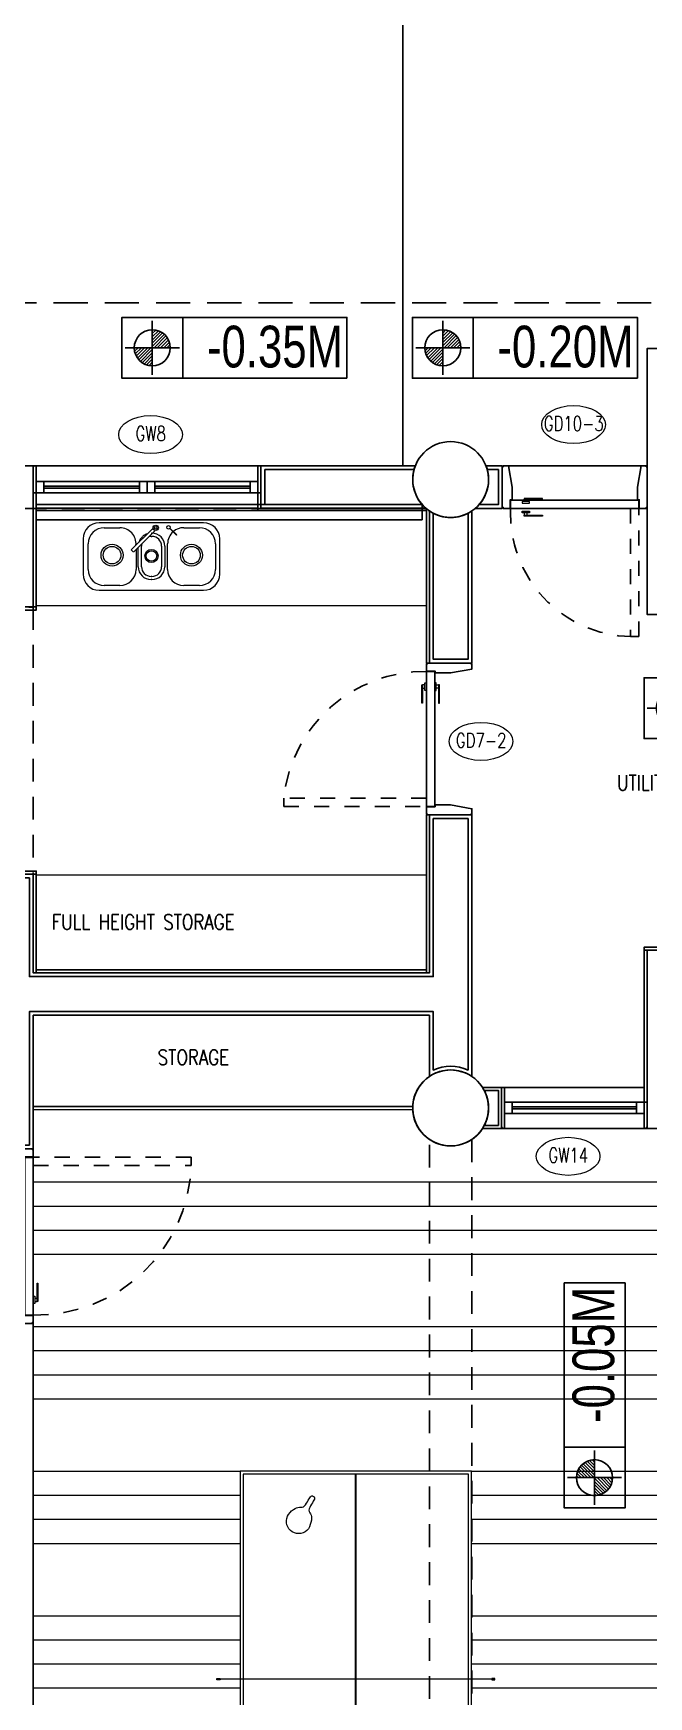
# Model space of a CAD drawing. Header units: metres. Extents: x 42 to 199, y -121 to 268.
# Drawn here: x 113.89 to 117.94, y -62.41 to -51.45 of the extents above; entities that cross this region are included whole.
import ezdxf
from ezdxf.enums import TextEntityAlignment as Align

# ---------------------------------------------------------------- set-up
doc = ezdxf.new("R2010")
doc.units = ezdxf.units.M
doc.header["$LTSCALE"] = 0.3
doc.linetypes.add('HIDDEN', pattern=[0.375, 0.25, -0.125])
doc.layers.get('0').update_dxf_attribs({"color": 8})
for name, color, linetype in [('A-Anno-Symb 1', 8, 'Continuous'), ('A-Cols', 8, 'Continuous'), ('A-DWV', 8, 'Continuous'), ('A-ELEVATION 3', 8, 'Continuous'), ('A-flooring', 8, 'Continuous'), ('A-Glass', 8, 'Continuous'), ('A-Hidden-Above', 8, 'HIDDEN'), ('A-TEXT ARCHITECURAL', 8, 'Continuous'), ('A-Wall-Full', 8, 'Continuous'), ('A-Wall-Plst', 8, 'Continuous')]:
    doc.layers.add(name, color=color, linetype=linetype)
for name, color, linetype, lineweight in [('A-DOOR TAGS', 8, 'Continuous', 9), ('A-Furniture', 8, 'Continuous', 0), ('A-Hatch', 8, 'Continuous', 9), ('DA HOUSE ARCH LAYOUT', 8, 'Continuous', 9), ('ELEVATION 3', 8, 'Continuous', 13)]:
    doc.layers.add(name, color=color, linetype=linetype, lineweight=lineweight)
doc.styles.add('ROMANS', font='romans.shx', dxfattribs={"width": 0.8, "height": 0.5})
doc.styles.add('RomanS-Narrow', font='romans.shx', dxfattribs={"width": 0.75})
doc.styles.get("Standard").update_dxf_attribs({"font": 'arial.ttf'})

# ---------------------------------------------------------------- blocks, each defined once
blk = doc.blocks.new('A$C75D948CF')
at = {"color": 4, "lineweight": 5}
for p, q in [((900, 504), (120, 504)), ((588, 504), (120, 504)), ((0, 384), (0, 120)), ((158, 467), (275, 467)), ((523, 464), (359, 301)), ((538, 447), (375, 284)), ((508, 426), (514, 426)), ((508, 402), (514, 402)), ((649, 460), (651, 462)), ((698, 411), (649, 460)), ((651, 462), (700, 413)), ((700, 413), (698, 411)), ((751, 467), (868, 467)), ((1020, 120), (1020, 384)), ((38, 155), (38, 347)), ((360, 302), (374, 287)), ((395, 304), (395, 155)), ((412, 176), (412, 320)), ((436, 176), (436, 330)), ((586, 330), (586, 176)), ((610, 330), (610, 176)), ((631, 155), (631, 347)), ((988, 347), (988, 155)), ((275, 35), (158, 35)), ((514, 104), (508, 104)), ((514, 80), (508, 80)), ((868, 35), (751, 35)), ((120, 0), (900, 0))]:
    blk.add_line(p, q, dxfattribs=at)
for centre, radius in [((542, 466), 19.8), ((542, 466), 9.89), ((638, 470), 13.2), ((216, 262), 82.2), ((216, 262), 65.8), ((510, 256), 49.3), ((510, 256), 39.5), ((809, 262), 82.2), ((809, 262), 65.8)]:
    blk.add_circle(centre, radius, dxfattribs=at)
for centre, radius, start, end in [((120, 384), 120, 90, 180), ((900, 384), 120, 0, 90), ((158, 347), 120, 90, 180), ((275, 347), 120, 355.0698, 90), ((508, 330), 96, 131.6387, 163.2175), ((508, 330), 96, 106.6921, 130.0606), ((508, 330), 72, 90, 103.2665), ((514, 330), 96, 0, 90), ((514, 330), 72, 0, 90), ((751, 347), 120, 131.6387, 180), ((751, 347), 120, 90, 130.0606), ((868, 347), 120, 0, 90), ((508, 330), 72, 166.6435, 180), ((158, 155), 120, 180, 270), ((275, 155), 120, 270, 0), ((508, 176), 96, 180, 270), ((508, 176), 72, 180, 270), ((514, 176), 96, 270, 360), ((514, 176), 72, 270, 0), ((751, 155), 120, 180, 270), ((868, 155), 120, 270, 360), ((120, 120), 120, 180, 270), ((900, 120), 120, 270, 0)]:
    blk.add_arc(centre, radius, start, end, dxfattribs=at)
blk = doc.blocks.new('Lvl')
h = blk.add_hatch()
h.set_pattern_fill('ANSI31', color=256, scale=0.1, style=0)
h.set_pattern_definition([(45, (380.198235, 215.844595), (-0.00883883476, 0.00883883476), [])])
h.paths.add_polyline_path([(0, 0.1), (0, 0), (0.1, 0, 0.414214)])
h.paths.add_polyline_path([(0, 0), (-0.1, 0, 0.414214), (0, -0.1)])
for p, q in [((0, 0.15), (0, -0.15)), ((-0.15, 0), (0.15, 0))]:
    blk.add_line(p, q)
blk.add_circle((0, 0), 0.1)
blk = doc.blocks.new('Level legend')
at = {"color": 8}
blk.add_line((0.513, 0.414), (0.513, 0.029), dxfattribs=at)
blk.add_lwpolyline([(1.553, 0.029), (0.128, 0.029), (0.128, 0.414), (1.553, 0.414)], close=True, dxfattribs=at)
at = {"color": 1, "xscale": 1.141501531389003, "yscale": 1.141501531389003, "zscale": 1.141501531389003}
blk.add_blockref('Lvl', (0.32, 0.222), dxfattribs=at)
blk.add_attdef('+48.00', text='', height=0.267).set_placement((1.07, 0.235), align=Align.MIDDLE_CENTER)
blk = doc.blocks.new('FK_R_BLR_FINAL FLOOR PLANS_24.09.2020$0$Door Legend-flat-46')
at = {"color": 8, "linetype": 'ByBlock'}
blk.add_ellipse((-0.002, 0.106), major_axis=(0.21, 0), ratio=0.597277, start_param=-3.141592653589793, end_param=3.141592653589793, dxfattribs=at)
blk = doc.blocks.new('*U111')
at = {"color": 8}
for points in [[(3.992, -0.025), (4.042, -0.025), (4.042, 0.05), (3.992, 0.05)], [(4.042, 0.05), (4.042, -0.025), (4.862, -0.025), (4.862, 0.05)], [(4.912, -0.025), (4.862, -0.025), (4.862, 0.05), (4.912, 0.05)]]:
    blk.add_lwpolyline(points, close=True, dxfattribs=at)
at = {"layer": 'A-Glass', "color": 8}
blk.add_lwpolyline([(4.042, 0.019), (4.042, 0.005), (4.862, 0.005), (4.862, 0.019)], close=True, dxfattribs=at)
blk = doc.blocks.new('*U114')
at = {"color": 8}
for points in [[(1.883, -0.025), (1.933, -0.025), (1.933, 0.05), (1.883, 0.05)], [(1.933, 0.05), (1.933, -0.025), (2.563, -0.025), (2.563, 0.05)], [(2.613, -0.025), (2.563, -0.025), (2.563, 0.05), (2.613, 0.05)]]:
    blk.add_lwpolyline(points, close=True, dxfattribs=at)
at = {"layer": 'A-Glass', "color": 8}
blk.add_lwpolyline([(1.933, 0.019), (1.933, 0.005), (2.563, 0.005), (2.563, 0.019)], close=True, dxfattribs=at)
blk = doc.blocks.new('TT TABLE')
at = {"ltscale": 0.25}
blk.add_wipeout([(141.606, -57.447), (141.606, -57.455), (141.626, -57.455), (141.626, -57.451), (141.759, -57.451), (141.759, -58.822), (143.284, -58.822), (143.284, -57.451), (143.416, -57.451), (143.416, -57.455), (143.436, -57.455), (143.436, -57.447), (143.416, -57.447), (143.416, -57.451), (143.284, -57.451), (143.284, -56.079), (141.759, -56.079), (141.759, -57.451), (141.626, -57.451), (141.626, -57.447)], dxfattribs=at).dxf.layer = 'A-ELEVATION 3'
for points in [[(143.284, -58.822), (143.284, -56.079), (141.759, -56.079), (141.759, -58.822)], [(143.264, -58.802), (143.264, -56.099), (141.779, -56.099), (141.779, -58.802)]]:
    blk.add_lwpolyline(points, close=True)
for points in [[(142.52, -56.099), (142.52, -58.802)], [(142.523, -56.099), (142.523, -58.802)], [(141.626, -57.447), (141.606, -57.447), (141.606, -57.455), (141.626, -57.455), (141.626, -57.447)], [(141.606, -57.451), (143.436, -57.451)], [(143.416, -57.447), (143.436, -57.447), (143.436, -57.455), (143.416, -57.455), (143.416, -57.447)]]:
    blk.add_lwpolyline(points)
for points in [[(142.651, -56.56, -0.386408), (142.628, -56.455), (142.637, -56.443, -0.11855), (142.684, -56.407, -0.157666), (142.72, -56.403, 0.297479), (142.752, -56.39, -0.00736), (142.781, -56.352, 0.016405), (142.79, -56.34, -0.45052), (142.809, -56.338, -0.45052), (142.814, -56.357, 0.016405), (142.806, -56.37, -0.00736), (142.779, -56.409, 0.297479), (142.777, -56.444, -0.157666), (142.785, -56.479, -0.11855), (142.766, -56.535), (142.758, -56.548, -0.386408)], [(142.94, -58.422, -0.386408), (142.971, -58.525), (142.964, -58.537, -0.11855), (142.92, -58.577, -0.157666), (142.884, -58.584, 0.297479), (142.853, -58.6, -0.00736), (142.828, -58.64, 0.016405), (142.82, -58.653, -0.45052), (142.801, -58.656, -0.45052), (142.794, -58.638, 0.016405), (142.802, -58.624, -0.00736), (142.825, -58.583, 0.297479), (142.824, -58.548, -0.157666), (142.813, -58.514, -0.11855), (142.827, -58.456), (142.834, -58.443, -0.386408)]]:
    blk.add_lwpolyline(points, format="xyb", close=True)
blk = doc.blocks.new('HANDLE DOOR')
for points in [[(-51949, 3520), (-51829, 3520), (-51829, 3526), (-51949, 3526)], [(-51815, 3551), (-51865, 3551), (-51865, 3541), (-51815, 3541)], [(-51829, 3526), (-51849, 3526), (-51849, 3541), (-51829, 3541)]]:
    blk.add_lwpolyline(points, close=True)
blk = doc.blocks.new('SCREEN')
at = {"layer": 'A-Hidden-Above', "color": 8, "ltscale": 3}
blk.add_lwpolyline([(208.066, -168.983), (208.066, -172.983), (217.936, -172.983), (217.936, -163.183), (229.121, -163.184), (229.121, -162.433), (229.721, -162.433), (229.72, -153.049), (209.755, -153.049)], dxfattribs=at)
blk = doc.blocks.new('BEAM LAYOUTS AND DEPTS AS PER SITE')
at = {"layer": 'A-Cols', "color": 8, "ltscale": 0.25}
for centre in [(116.636, -54.388), (116.636, -58.528)]:
    blk.add_circle(centre, 0.25, dxfattribs=at)
at = {"layer": 'A-Hidden-Above', "color": 8, "ltscale": 2}
for points in [[(106.822, -54.578), (106.822, -54.298), (116.403, -54.298, 0.318056), (116.474, -54.578)], [(116.496, -58.735, 0.306263), (116.776, -58.735), (116.776, -71.671, 0.306263), (116.496, -71.671)]]:
    blk.add_lwpolyline(points, format="xyb", close=True, dxfattribs=at)
blk.add_lwpolyline([(113.606, -55.228), (113.886, -55.228), (113.886, -56.988), (113.606, -56.988)], close=True, dxfattribs=at)
blk = doc.blocks.new('DA HOUSE ARCH LAYOUT')
at = {"layer": 'A-Hatch', "transparency": 33554534}
h = blk.add_hatch(dxfattribs=at)
h.set_pattern_fill('ANSI34', color=8, scale=0.05, angle=135)
h.set_pattern_definition([(180, (143.66595, 80.5253), (-8e-16, -0.9525), []), (180, (143.5072, 80.684), (-8e-16, -0.9525), []), (180, (143.34845, 80.8428), (-8e-16, -0.9525), []), (180, (143.1897, 81.0015), (-8e-16, -0.9525), [])])
h.paths.add_polyline_path([(-4.77, -11.6999), (19.35, -11.7), (19.35, -23.43), (32.0283, -23.43), (32.2446, -21.83), (30.3908, -21.83), (30.3908, -21.93), (29.9908, -21.93), (29.9906, -14.136), (29.9906, -15.135, -0.2555712), (30.2109, -14.7322), (30.2208, -12.5299), (29.9908, -12.5299), (29.9908, -5.7602, -0.509998), (30.5975, -5.2899, 0.131852), (31.3505, -5.5096, 0.4142136), (32.6508, -4.2093, 0.4142136), (31.3505, -2.909, 0.1246972), (30.7314, -3.0659, -0.546787), (29.9908, -2.7299), (29.9908, 0.6871), (32.0248, 0.6871), (32.0248, 1.9651), (19.7004, 1.9651, -0.7646944), (19.2402, 2.1101), (16.7403, 2.1102), (16.74, -8.5299), (-0.255, -8.5299), (-0.255, -11.6998)])
at = {"layer": 'A-Cols', "color": 8, "ltscale": 0.25}
blk.add_lwpolyline([(19.825, 1.965), (19.825, 1.9649), (19.825, 1.9649)], dxfattribs=at)
at = {"layer": 'A-DWV', "color": 8, "linetype": 'Continuous'}
for points in [[(19.883, 6.05), (19.883, 6.107), (19.895, 6.107), (19.895, 6.19), (19.87, 6.33), (19.836, 6.33), (19.836, 6.324), (19.83, 6.324), (19.83, 6.056), (19.836, 6.056), (19.836, 6.05)], [(20.732, 6.05), (20.732, 6.107), (20.72, 6.107), (20.72, 6.19), (20.745, 6.33), (20.779, 6.33), (20.779, 6.324), (20.785, 6.324), (20.785, 6.056), (20.779, 6.056), (20.779, 6.05)], [(20.73, 6.105), (19.885, 6.105), (19.885, 6.05), (20.73, 6.05)], [(19.3849, 4.086), (19.3849, 4.976), (19.3299, 4.976), (19.3299, 4.086)], [(19.33, 4.978), (19.387, 4.978), (19.387, 4.966), (19.49, 4.966), (19.63, 4.991), (19.63, 5.025), (19.624, 5.025), (19.624, 5.031), (19.336, 5.031), (19.336, 5.025), (19.33, 5.025)], [(19.33, 4.084), (19.387, 4.084), (19.387, 4.096), (19.49, 4.096), (19.63, 4.071), (19.63, 4.037), (19.624, 4.037), (19.624, 4.031), (19.336, 4.031), (19.336, 4.037), (19.33, 4.037)], [(16.7402, 1.7775), (16.6832, 1.7775), (16.6832, 1.7655), (16.6042, 1.7655), (16.4602, 1.7905), (16.4602, 1.8245), (16.4662, 1.8245), (16.4662, 1.8305), (16.7342, 1.8305), (16.7342, 1.8245), (16.7402, 1.8245)], [(16.6852, 1.7735), (16.6852, 0.7355), (16.7402, 0.7355), (16.7402, 1.7735)], [(16.7402, 0.7335), (16.6832, 0.7335), (16.6832, 0.7455), (16.6043, 0.7455), (16.4602, 0.7205), (16.4602, 0.6865), (16.4662, 0.6865), (16.4662, 0.6805), (16.7342, 0.6805), (16.7342, 0.6865), (16.7402, 0.6865)]]:
    blk.add_lwpolyline(points, close=True, dxfattribs=at)
at = {"layer": 'A-ELEVATION 3', "color": 8}
for p, q in [((19.1749, 6.33), (19.1749, 9.7509)), ((19.87, 6.33), (20.78, 6.33))]:
    blk.add_line(p, q, dxfattribs=at)
for points in [[(16.744, 6.3299), (16.76, 6.3299), (16.76, 6.1524), (16.74, 6.1524), (16.74, 6.3259), (16.744, 6.3259), (16.744, 6.3299)], [(18.2361, 6.3299), (18.22, 6.3299), (18.22, 6.1524), (18.24, 6.1524), (18.24, 6.3259), (18.2361, 6.3259), (18.2361, 6.3299)], [(19.831, 1.9649), (19.831, 1.9709), (19.825, 1.9709), (19.825, 2.2311), (19.829, 2.2311), (19.829, 2.2351), (19.845, 2.2351), (19.845, 1.9649), (19.831, 1.9649)], [(20.779, 1.9649), (20.779, 1.9709), (20.785, 1.9709), (20.785, 2.1375), (20.765, 2.1375), (20.765, 1.9649), (20.779, 1.9649)], [(19.825, 1.965), (19.825, 1.9649), (19.825, 1.9649)]]:
    blk.add_lwpolyline(points, dxfattribs=at)
for points in [[(18.22, 6.3301), (16.76, 6.3301), (16.76, 6.0502), (18.22, 6.0502)], [(19.845, 2.2351), (20.765, 2.2351), (20.765, 1.9649), (19.845, 1.9649)]]:
    blk.add_lwpolyline(points, close=True, dxfattribs=at)
at = {"layer": 'A-flooring', "color": 8, "ltscale": 0.25}
for points in [[(16.7601, 5.4002), (16.7401, 5.4002), (16.7401, 6.1524), (16.7601, 6.1524)], [(18.24, 6.0501), (18.22, 6.0501), (18.22, 6.1525), (18.24, 6.1525)], [(19.3273, 6.0501), (18.22, 6.0501), (18.22, 6.0351), (19.33, 6.0351), (19.33, 6.0479)], [(16.4401, 5.4002), (16.7601, 5.4002), (16.7601, 5.3802), (16.4401, 5.3802)], [(16.4402, 3.64), (16.7602, 3.64), (16.7602, 3.66), (16.4402, 3.66)], [(21.075, 3.14), (20.765, 3.14), (20.765, 3.16), (21.075, 3.16)], [(20.785, 3.14), (20.765, 3.14), (20.765, 2.1375), (20.785, 2.1375)], [(16.7602, 2.99), (19.33, 2.99), (19.33, 3.01), (16.7602, 3.01)]]:
    blk.add_lwpolyline(points, close=True, dxfattribs=at)
at = {"layer": 'A-flooring', "color": 8, "ltscale": 0.25, "transparency": 33554521}
blk.add_lwpolyline([(18.22, 6.0351), (16.7601, 6.0351), (16.7601, 6.0502), (18.22, 6.0502)], close=True, dxfattribs=at)
at = {"layer": 'A-flooring', "color": 8, "ltscale": 0.25}
blk.add_lwpolyline([(19.35, 5.031), (19.33, 5.031), (19.33, 6.0479, 0.0250309), (19.35, 6.0329)], format="xyb", close=True, dxfattribs=at)
at = {"layer": 'A-Furniture', "color": 8}
for points in [[(16.7601, 5.4101), (19.33, 5.4101), (19.33, 6.0351), (16.7601, 6.0351)], [(16.7602, 3.01), (16.7602, 3.635), (19.33, 3.635), (19.33, 3.01)]]:
    blk.add_lwpolyline(points, close=True, dxfattribs=at)
at = {"layer": 'A-Hidden-Above', "color": 8}
for points in [[(20.675, 6.05), (20.675, 5.205), (20.73, 5.205), (20.73, 6.05)], [(19.3299, 4.141), (18.3899, 4.141), (18.3899, 4.086), (19.3299, 4.086)], [(16.7402, 1.7205), (17.7802, 1.7205), (17.7802, 1.7755), (16.7402, 1.7755)]]:
    blk.add_lwpolyline(points, close=True, dxfattribs=at)
for centre, radius, start, end in [((20.6949, 6.0154), 0.8107, 177.55772, 268.58907), ((19.3202, 4.0403), 0.9357, 89.40614, 173.82309), ((16.7594, 1.7567), 1.0214, 268.91879, 357.96961)]:
    blk.add_arc(centre, radius, start, end, dxfattribs=at)
at = {"layer": 'A-Wall-Full', "color": 8, "ltscale": 0.25}
for points in [[(18.2651, 6.305), (19.2486, 6.305, 0.2508878), (19.302, 6.0751), (18.2651, 6.0752)], [(19.805, 6.305), (19.7314, 6.305, -0.2510301), (19.6778, 6.075), (19.805, 6.075)], [(19.375, 6.018, 0.2436545), (19.605, 6.018), (19.605, 5.056), (19.375, 5.056)], [(19.7119, 2.215, -0.2436841), (19.7119, 1.985), (19.805, 1.985), (19.805, 2.215)]]:
    blk.add_lwpolyline(points, format="xyb", close=True, dxfattribs=at)
blk.add_lwpolyline([(19.302, 6.0751), (16.7601, 6.0751), (16.7601, 5.9751), (19.302, 5.9751)], close=True, dxfattribs=at)
blk.add_lwpolyline([(19.2828, 2.24), (19.2828, 2.24, 0.3062632), (19.2828, 1.96)], format="xyb", dxfattribs=at)
at = {"layer": 'A-Wall-Plst', "color": 8}
blk.add_lwpolyline([(21.055, 7.1042), (20.785, 7.1042), (20.785, 5.3499), (21.055, 5.3499)], close=True, dxfattribs=at)
blk.add_lwpolyline([(28.429, 1.965), (20.785, 1.965), (20.785, 3.14), (21.055, 3.14), (21.055, 2.335), (23.215, 2.335), (23.215, 4.176), (23.485, 4.176), (23.485, 2.235), (25.945, 2.235), (25.945, 4.19), (27.675, 4.19), (27.675, 4.92), (27.525, 4.92), (27.5251, 6.8341), (26.775, 6.8342), (26.775, 7.1041), (28.645, 7.1041)], dxfattribs=at)
for points in [[(18.24, 6.33), (19.2567, 6.33, 0.3177898), (19.3273, 6.0502), (18.24, 6.0502)], [(19.83, 6.33), (19.7232, 6.33, -0.317987), (19.6525, 6.05), (19.83, 6.05)], [(19.83, 6.33), (19.7232, 6.33, -0.317987), (19.6525, 6.05), (19.83, 6.05)], [(19.35, 6.0329, 0.3062632), (19.63, 6.0329), (19.63, 5.031), (19.35, 5.031)], [(19.7004, 2.235, -0.2932449), (19.7004, 1.965), (19.825, 1.965), (19.825, 2.235)]]:
    blk.add_lwpolyline(points, format="xyb", close=True, dxfattribs=at)
at = {"layer": 'ELEVATION 3', "color": 8}
for points in [[(19.835, 6.33), (19.835, 6.325), (19.831, 6.325), (19.831, 6.33), (19.83, 6.33), (19.83, 6.324), (19.836, 6.324), (19.836, 6.33)], [(20.78, 6.33), (20.78, 6.325), (20.784, 6.325), (20.784, 6.33), (20.785, 6.33), (20.785, 6.324), (20.779, 6.324), (20.779, 6.33)], [(19.835, 6.05), (19.835, 6.055), (19.831, 6.055), (19.831, 6.05), (19.83, 6.05), (19.83, 6.056), (19.836, 6.056), (19.836, 6.05)], [(20.78, 6.05), (20.78, 6.055), (20.784, 6.055), (20.784, 6.05), (20.785, 6.05), (20.785, 6.056), (20.779, 6.056), (20.779, 6.05)], [(19.3299, 5.026), (19.3349, 5.026), (19.3349, 5.03), (19.3299, 5.03), (19.3299, 5.031), (19.3359, 5.031), (19.3359, 5.025), (19.3299, 5.025)], [(19.63, 5.026), (19.625, 5.026), (19.625, 5.03), (19.63, 5.03), (19.63, 5.031), (19.624, 5.031), (19.624, 5.025), (19.63, 5.025)], [(19.3299, 4.036), (19.3349, 4.036), (19.3349, 4.032), (19.3299, 4.032), (19.3299, 4.031), (19.3359, 4.031), (19.3359, 4.037), (19.3299, 4.037)], [(19.63, 4.036), (19.625, 4.036), (19.625, 4.032), (19.63, 4.032), (19.63, 4.031), (19.624, 4.031), (19.624, 4.037), (19.63, 4.037)], [(16.7402, 1.8295), (16.7352, 1.8295), (16.7352, 1.8255), (16.7402, 1.8255), (16.7402, 1.8245), (16.7342, 1.8245), (16.7342, 1.8305), (16.7402, 1.8305)], [(16.7402, 0.6815), (16.7352, 0.6815), (16.7352, 0.6855), (16.7402, 0.6855), (16.7402, 0.6865), (16.7342, 0.6865), (16.7342, 0.6805), (16.7402, 0.6805)]]:
    blk.add_lwpolyline(points, close=True, dxfattribs=at)
at = {"layer": 'A-Anno-Symb 1', "color": 8}
ref = blk.add_blockref('Level legend', (17.1915, 6.8773, 0.05), dxfattribs=dict(at, xscale=1.040212785638243, yscale=1.040212785638243, zscale=1.040212785638243))
ref.add_attrib('+90', '-0.35M', dxfattribs={"layer": '0', "height": 0.275, "rotation": 360, "width": 0.75}).set_placement((18.3327, 7.1158, 0.05), align=Align.MIDDLE_CENTER)
ref = blk.add_blockref('Level legend', (19.1051, 6.8773, 0.05), dxfattribs=dict(at, xscale=1.040212785638243, yscale=1.040212785638243, zscale=1.040212785638243))
ref.add_attrib('+90', '-0.20M', dxfattribs={"layer": '0', "height": 0.275, "rotation": 360, "width": 0.75}).set_placement((20.2463, 7.1158, 0.05), align=Align.MIDDLE_CENTER)
ref = blk.add_blockref('Level legend', (20.6307, 4.5034), dxfattribs=dict(at, xscale=1.040212785638243, yscale=1.040212785638243, zscale=1.040212785638243))
ref.add_attrib('+90', '+0.00M', dxfattribs={"layer": '0', "height": 0.275, "rotation": 360, "width": 0.75}).set_placement((21.7719, 4.7419), align=Align.MIDDLE_CENTER)
ref = blk.add_blockref('Level legend', (20.6688, -0.6686), dxfattribs=dict(at, xscale=1.040212785638243, yscale=1.040212785638243, zscale=1.040212785638243, rotation=90))
ref.add_attrib('+90', '-0.05M', dxfattribs={"layer": '0', "height": 0.275, "rotation": 90, "width": 0.75}).set_placement((20.4302, 0.4727), align=Align.MIDDLE_CENTER)
at = {"layer": 'A-DOOR TAGS', "color": 8}
ref = blk.add_blockref('FK_R_BLR_FINAL FLOOR PLANS_24.09.2020$0$Door Legend-flat-46', (20.3016, 6.4958), dxfattribs=at)
ref.add_attrib('D1', 'GD10-3', dxfattribs={"layer": '0', "height": 0.096, "style": 'RomanS-Narrow', "width": 0.75}).set_placement((20.3006, 6.6089, 0), align=Align.MIDDLE)
ref = blk.add_blockref('FK_R_BLR_FINAL FLOOR PLANS_24.09.2020$0$Door Legend-flat-46', (17.5148, 6.4298), dxfattribs=at)
ref.add_attrib('D1', 'GW8', dxfattribs={"layer": '0', "height": 0.096, "style": 'RomanS-Narrow', "width": 0.75}).set_placement((17.5138, 6.5429, 0), align=Align.MIDDLE)
ref = blk.add_blockref('FK_R_BLR_FINAL FLOOR PLANS_24.09.2020$0$Door Legend-flat-46', (19.6918, 4.4087), dxfattribs=at)
ref.add_attrib('D1', 'GD7-2', dxfattribs={"layer": '0', "height": 0.096, "style": 'RomanS-Narrow', "width": 0.75}).set_placement((19.6908, 4.5218, 0), align=Align.MIDDLE)
ref = blk.add_blockref('FK_R_BLR_FINAL FLOOR PLANS_24.09.2020$0$Door Legend-flat-46', (20.2658, 1.6752), dxfattribs=at)
ref.add_attrib('D1', 'GW14', dxfattribs={"layer": '0', "height": 0.096, "style": 'RomanS-Narrow', "width": 0.75}).set_placement((20.2648, 1.7883, 0), align=Align.MIDDLE)
at = {"layer": 'A-DWV', "color": 8}
blk.add_blockref('*U114', (14.877, 6.1774), dxfattribs=at)
at = {"layer": 'A-DWV', "color": 8, "xscale": -1, "rotation": 359.9999999999999}
blk.add_blockref('*U114', (20.1031, 6.1774), dxfattribs=at)
at = {"layer": 'A-DWV', "color": 8, "rotation": 180}
blk.add_blockref('*U111', (24.7569, 2.1125), dxfattribs=at)
at = {"layer": 'A-Furniture', "color": 8, "xscale": 0.0008821702176642945, "yscale": 0.0008821702176642945, "zscale": 0.0008821702176642945}
blk.add_blockref('A$C75D948CF', (17.0686, 5.5104), dxfattribs=at)
at = {"layer": 'ELEVATION 3', "color": 8, "zscale": 0.0009999999999999996}
for p, xscale, yscale, rotation in [((-31.8551, 9.6281), 0.0009999999999999996, 0.0009999999999999996, 180.0082332470337), ((-31.8551, 2.4869), -0.0009999999999999996, 0.0009999999999999996, 359.9917667529662), ((15.7868, 56.716), -0.0009999999999999996, 0.0009999999999999996, 269.9917667529662), ((22.928, 56.716), 0.0009999999999999996, 0.0009999999999999996, 90.00823324703379), ((20.2833, -51.0045), -0.0009999999999999992, 0.0009999999999999992, 89.99176675296611)]:
    blk.add_blockref('HANDLE DOOR', p, dxfattribs=dict(at, xscale=xscale, yscale=yscale, rotation=rotation))
at = {"layer": 'A-TEXT ARCHITECURAL', "color": 8, "insert": (19.7714, 4.292), "char_height": 0.1, "width": 3.165749, "attachment_point": 1, "style": 'ROMANS'}
blk.add_mtext('\\pxqc;UTILITY ROOM - FOR CLIENT \\P2.21X3.81M', dxfattribs=at)
at = {"layer": 'A-TEXT ARCHITECURAL', "color": 8, "insert": (17.5602, 2.4833), "char_height": 0.1, "width": 2.856128, "attachment_point": 1, "style": 'ROMANS', "bg_fill": 2}
blk.add_mtext('STORAGE ', dxfattribs=at)
at = {"layer": 'A-Furniture', "color": 8, "lineweight": 0, "transparency": 33554687}
blk.add_lwpolyline([(19.35, 2.71), (16.7402, 2.7101), (16.7402, 2.1101), (19.2402, 2.11, -0.2384217), (19.35, 2.3071)], format="xyb", close=True, dxfattribs=at)
at = {"layer": 'A-Wall-Plst', "color": 8}
blk.add_lwpolyline([(16.4602, 2.99), (16.4602, 3.64), (16.7402, 3.64), (16.7402, 2.99), (19.35, 2.99), (19.35, 4.031), (19.63, 4.031), (19.63, 2.3071, 0.3062632), (19.35, 2.3071), (19.35, 2.7101), (16.7402, 2.7101), (16.7402, 2.7101), (16.7402, 1.8305), (16.4602, 1.8305), (16.4602, 2.71), (16.4602, 2.71), (12.91, 2.71), (12.91, 2.058), (12.76, 2.058), (12.76, 3.64), (12.94, 3.64), (12.94, 2.99), (16.46, 2.99)], format="xyb", dxfattribs=at)
at = {"layer": 'A-Furniture', "color": 8, "rotation": 180}
blk.add_blockref('TT TABLE', (161.3864, -59.1148), dxfattribs=at)
at = {"layer": 'A-ELEVATION 3', "color": 8}
blk.add_lwpolyline([(16.74, -8.53), (16.7403, 2.1101), (19.2402, 2.11, 0.7646944), (19.7004, 1.965), (32.0248, 1.965), (32.0248, 0.675), (30.3908, 0.675), (30.3908, 0.785), (29.9908, 0.785), (29.9908, -2.73, 0.546787)], format="xyb", dxfattribs=at)
at = {"layer": 'A-TEXT ARCHITECURAL', "color": 8, "insert": (16.8625, 3.3751), "char_height": 0.1, "width": 2.437609, "attachment_point": 1, "style": 'ROMANS', "bg_fill": 2}
blk.add_mtext('FULL HEIGHT STORAGE', dxfattribs=at)
at = {"layer": 'A-flooring', "color": 8, "ltscale": 0.25}
for points in [[(19.33, 4.031), (19.35, 4.031), (19.35, 2.99), (19.33, 2.99)], [(16.7602, 3.64), (16.7402, 3.64), (16.7402, 2.99), (16.7602, 2.99)]]:
    blk.add_lwpolyline(points, close=True, dxfattribs=at)
at = {"layer": 'A-Wall-Full', "color": 8, "ltscale": 0.25}
blk.add_lwpolyline([(16.4852, 2.965), (16.4852, 3.615), (16.7152, 3.615), (16.7152, 2.965), (19.375, 2.965), (19.375, 4.006), (19.605, 4.006), (19.605, 2.3498, 0.2191311), (19.375, 2.3498), (19.375, 2.7351), (16.7152, 2.7351), (16.7152, 1.8555), (16.4852, 1.8555), (16.4852, 2.735), (12.785, 2.735), (12.785, 3.615), (12.915, 3.615), (12.915, 2.965)], format="xyb", close=True, dxfattribs=at)
at = {"layer": 'A-Cols', "color": 8}
blk.add_blockref('BEAM LAYOUTS AND DEPTS AS PER SITE', (-97.1462, 60.628), dxfattribs=at)
at = {"layer": 'A-Hidden-Above', "color": 8, "ltscale": 0.25}
blk.add_blockref('SCREEN', (-197.0961, 160.4531), dxfattribs=at)

msp = doc.modelspace()

# ---------------------------------------------------------------- block references
at = {"layer": 'DA HOUSE ARCH LAYOUT'}
msp.add_blockref('DA HOUSE ARCH LAYOUT', (97.1462, -60.628), dxfattribs=at)

doc.saveas('drawing.dxf')
